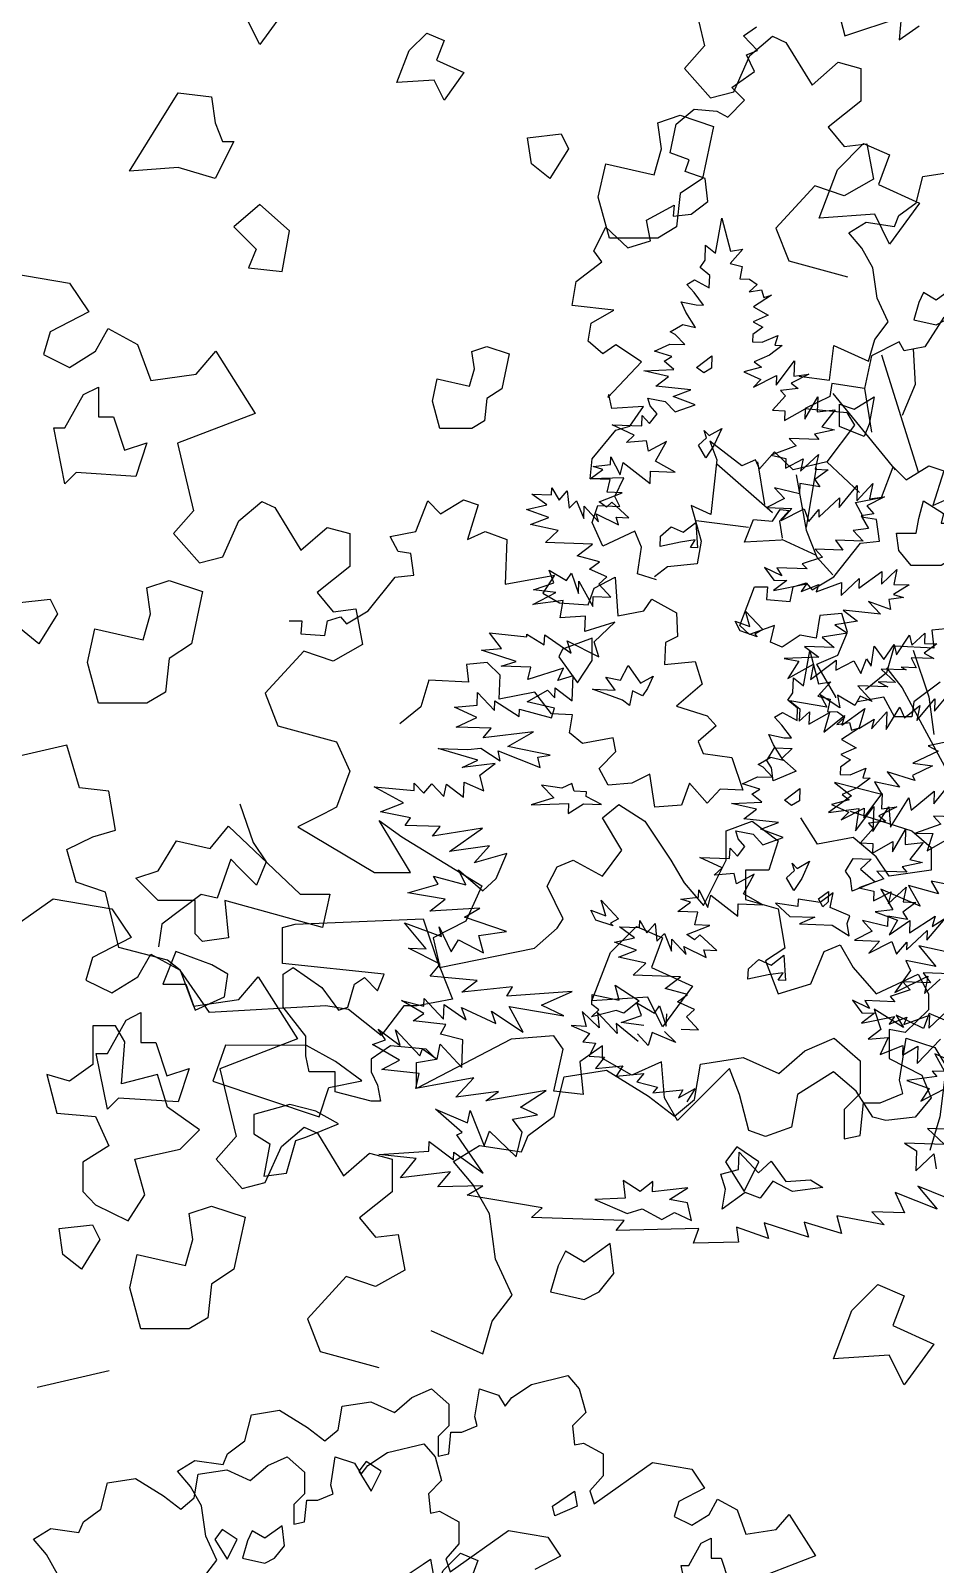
# Model space of a CAD drawing. Header units: inches. Extents: x 11.9 to 85.3, y 21.1 to 37.4.
# Drawn here: x 28.52 to 28.952, y 23.146 to 23.879 of the extents above; entities that cross this region are included whole.
import ezdxf

# ---------------------------------------------------------------- set-up
doc = ezdxf.new("R2010")
doc.units = ezdxf.units.IN
doc.header["$MEASUREMENT"] = 0
doc.layers.add('CAY', color=94, linetype='Continuous')
doc.layers.add('CAY-3', color=61, linetype='Continuous')

# ---------------------------------------------------------------- blocks, each defined once
blk = doc.blocks.new('A$C76451831')
at = {"layer": 'CAY'}
for p, q in [((2471.8, 2031.9), (2478.5, 2069.3)), ((2478.5, 2069.3), (2487.7, 2034.1)), ((2455.4, 2016.6), (2460.6, 2024.6)), ((2460.6, 2024.6), (2461.2, 2040.4)), ((2461.2, 2040.4), (2471.8, 2031.9)), ((2500.9, 2036.3), (2487.3, 2020.9)), ((2487.7, 2034.1), (2500.9, 2036.3)), ((2465.5, 2008.1), (2455.4, 2016.6)), ((2465, 1995), (2465.5, 2008.1)), ((2487.3, 2020.9), (2500.3, 2017.8)), ((2500.3, 2017.8), (2497.6, 2004.7)), ((2441.2, 1998.5), (2449.5, 2003.7)), ((2449, 1990.1), (2441.2, 1998.5)), ((2449.5, 2003.7), (2465, 1995)), ((2497.6, 2004.7), (2508, 2004.3)), ((2515.9, 1998.6), (2507.5, 1990.8)), ((2507.5, 1990.8), (2520.7, 1993)), ((2508, 2004.3), (2515.9, 1998.6)), ((2520.7, 1993), (2523.1, 1984.8)), ((2435.1, 1980.1), (2451.3, 1976.8)), ((2440.1, 1969.1), (2435.1, 1980.1)), ((2459, 1976.6), (2449, 1990.1)), ((2451.3, 1976.8), (2459, 1976.6)), ((2531.4, 1987.2), (2512.4, 1974.7)), ((2523.1, 1984.8), (2531.4, 1987.2)), ((2450.4, 1952.9), (2440.1, 1969.1)), ((2527.9, 1966), (2511.8, 1958.9)), ((2512.4, 1974.7), (2527.9, 1966)), ((2423.5, 1948.4), (2437, 1956)), ((2428.9, 1945.4), (2423.5, 1948.4)), ((2438.9, 1934.7), (2428.9, 1945.4)), ((2437, 1956), (2450.4, 1952.9)), ((2511.3, 1945.3), (2511.1, 1937.6)), ((2522, 1953.1), (2511.3, 1945.3)), ((2511.8, 1958.9), (2522, 1953.1)), ((2521.5, 1937.2), (2538.1, 1944.4)), ((2538.1, 1944.4), (2535, 1934)), ((2407, 1927.6), (2423.1, 1935.2)), ((2425.3, 1922), (2407, 1927.6)), ((2423.1, 1935.2), (2438.9, 1934.7)), ((2511.1, 1937.6), (2521.5, 1937.2)), ((2542.7, 1933.8), (2529.2, 1923.4)), ((2535, 1934), (2542.7, 1933.8)), ((2417, 1916.8), (2425.3, 1922)), ((2427.6, 1908.3), (2417, 1916.8)), ((2520.6, 1910.5), (2501.8, 1905.7)), ((2529.2, 1923.4), (2513.1, 1916.2)), ((2513.1, 1916.2), (2520.6, 1910.5)), ((2536.2, 1891.4), (2555.7, 1917.4)), ((2555.7, 1917.4), (2555.1, 1901.1)), ((2395.4, 1906.7), (2427.6, 1908.3)), ((2421.9, 1900.8), (2395.4, 1906.7)), ((2408.4, 1890.4), (2421.9, 1900.8)), ((2501.8, 1905.7), (2520.1, 1897.4)), ((2512.1, 1889.5), (2536.6, 1901.8)), ((2520.1, 1897.4), (2512.1, 1889.5)), ((2536.6, 1901.8), (2536.2, 1891.4)), ((2571.1, 1903.3), (2552.1, 1893.5)), ((2555.1, 1901.1), (2571.1, 1903.3)), ((2402.2, 1869.3), (2399.8, 1877.6)), ((2399.8, 1877.6), (2418.2, 1874.2)), ((2445.4, 1886.4), (2408.4, 1890.4)), ((2426.6, 1879.3), (2445.4, 1886.4)), ((2450.3, 1870.4), (2426.6, 1879.3)), ((2546.2, 1880.1), (2532.6, 1864.8)), ((2559.6, 1887.8), (2541, 1885.8)), ((2541, 1885.8), (2546.2, 1880.1)), ((2552.1, 1893.5), (2559.6, 1887.8)), ((2566.7, 1855.4), (2580.6, 1878.9)), ((2580.6, 1878.9), (2580.1, 1863.1)), ((2409.6, 1860.9), (2402.2, 1869.3)), ((2418.2, 1874.2), (2428.7, 1862.9)), ((2428.7, 1862.9), (2450.3, 1870.4)), ((2532.6, 1864.8), (2545.7, 1864.3)), ((2545.3, 1853.9), (2567, 1866.3)), ((2545.7, 1864.3), (2545.3, 1853.9)), ((2567, 1866.3), (2566.7, 1855.4)), ((2580.1, 1863.1), (2599.2, 1865.2)), ((2599.2, 1865.2), (2585, 1847.1)), ((2361.6, 1849.4), (2393.3, 1848.3)), ((2385.3, 1838.2), (2361.6, 1849.4)), ((2393.3, 1848.3), (2393.7, 1859.2)), ((2393.7, 1859.2), (2401.6, 1850.7)), ((2401.6, 1850.7), (2409.6, 1860.9)), ((2585, 1847.1), (2598.4, 1843.9)), ((2376.8, 1830.3), (2385.3, 1838.2)), ((2398.2, 1832.3), (2376.8, 1830.3)), ((2400.5, 1821.3), (2398.2, 1832.3)), ((2419.5, 1831.5), (2400.5, 1821.3)), ((2407.9, 1810.6), (2419.5, 1831.5)), ((2581.8, 1833.6), (2550.1, 1834.7)), ((2550.1, 1834.7), (2557.5, 1826.7)), ((2598.4, 1843.9), (2577, 1839.2)), ((2577, 1839.2), (2581.8, 1833.6)), ((2360.1, 1806.9), (2360.4, 1815)), ((2360.4, 1815), (2370.2, 1796.1)), ((2557.5, 1826.7), (2530.9, 1816.8)), ((2530.9, 1816.8), (2546.6, 1813.5)), ((2546.6, 1813.5), (2546.3, 1803.1)), ((2546.3, 1803.1), (2565.2, 1812.8)), ((2562, 1799.8), (2581.2, 1817.7)), ((2565.2, 1812.8), (2562, 1799.8)), ((2581.2, 1817.7), (2577.9, 1802)), ((1580.1, 1739.3), (1673.3, 1805.4)), ((1673.3, 1805.4), (1735.8, 1794.7)), ((2338.3, 1791.8), (2351.8, 1801.7)), ((2341.5, 1804.8), (2360.1, 1806.9)), ((2351.8, 1801.7), (2341.5, 1804.8)), ((2370.2, 1796.1), (2373.4, 1809.1)), ((2373.4, 1809.1), (2402, 1786.8)), ((2402, 1786.8), (2402.5, 1799.9)), ((2402.5, 1799.9), (2428.8, 1799)), ((2428.8, 1799), (2407.9, 1810.6)), ((2591.5, 1801.5), (2577.6, 1791.1)), ((2577.9, 1802), (2591.5, 1801.5)), ((1735.8, 1794.7), (1756.4, 1764.1)), ((2297.4, 1774.6), (2297.7, 1782.3)), ((2297.7, 1782.3), (2305.3, 1768.9)), ((2359.6, 1791), (2338.3, 1791.8)), ((2356.4, 1777.5), (2359.6, 1791)), ((2561.2, 1775.8), (2534.7, 1782.2)), ((2534.7, 1782.2), (2545.1, 1770.9)), ((2561.5, 1786.7), (2561.2, 1775.8)), ((2582.7, 1783.2), (2561.5, 1786.7)), ((2577.6, 1791.1), (2582.7, 1783.2)), ((2603.3, 1761.2), (2622.6, 1784.5)), ((1756.4, 1764.1), (1715.1, 1742.8)), ((2270.6, 1759.2), (2292, 1763.9)), ((2292, 1763.9), (2276.1, 1775.3)), ((2276.1, 1775.3), (2297.4, 1774.6)), ((2305.3, 1768.9), (2313.9, 1779)), ((2313.9, 1779), (2315.9, 1760.3)), ((2315.9, 1760.3), (2323.9, 1768.2)), ((2323.9, 1768.2), (2331.4, 1749.4)), ((2347.9, 1767.4), (2372.2, 1777)), ((2355.9, 1761.7), (2347.9, 1767.4)), ((2361.5, 1766.9), (2355.9, 1761.7)), ((2372.2, 1777), (2356.4, 1777.5)), ((2379.5, 1750.4), (2361.5, 1766.9)), ((2545.1, 1770.9), (2526.2, 1761.2)), ((2581.6, 1751.1), (2603.6, 1771.6)), ((2603.6, 1771.6), (2603.3, 1761.2)), ((2294.3, 1750.7), (2270.6, 1759.2)), ((2275, 1743.2), (2294.3, 1750.7)), ((2331.4, 1749.4), (2331.9, 1762.5)), ((2331.9, 1762.5), (2347.1, 1746.1)), ((2347.1, 1746.1), (2344.7, 1754.4)), ((2344.7, 1754.4), (2368.3, 1742.7)), ((2365.9, 1750.9), (2379.5, 1750.4)), ((2368.3, 1742.7), (2365.9, 1750.9)), ((2526.2, 1761.2), (2552.9, 1760.2)), ((2552.9, 1760.2), (2541.6, 1747.5)), ((2541.6, 1747.5), (2566, 1759.8)), ((2566, 1759.8), (2571, 1746.5)), ((2571, 1746.5), (2581.9, 1759.2)), ((2581.9, 1759.2), (2581.6, 1751.1)), ((1715.1, 1742.8), (1708.1, 1718.6)), ((1763.5, 1722.2), (1777.1, 1746.4)), ((1777.1, 1746.4), (1808.3, 1729.3)), ((2304.2, 1736.7), (2275, 1743.2)), ((2290.6, 1724.1), (2304.2, 1736.7)), ((1708.1, 1718.6), (1735.8, 1705.1)), ((1735.8, 1705.1), (1763.5, 1722.2)), ((1808.3, 1729.3), (1822.5, 1690.9)), ((1870.8, 1698), (1891.4, 1722.2)), ((1891.4, 1722.2), (1933.3, 1656.1)), ((2340.9, 1722.3), (2290.6, 1724.1)), ((2324.6, 1709.7), (2340.9, 1722.3)), ((2577.7, 1716.8), (2585.5, 1708.3)), ((2607.1, 1715.7), (2577.7, 1716.8)), ((2628.7, 1725.4), (2599.3, 1726.4)), ((2599.3, 1726.4), (2607.1, 1715.7)), ((1822.5, 1690.9), (1870.8, 1698)), ((2348.4, 1703.5), (2324.6, 1709.7)), ((2337.7, 1695.7), (2348.4, 1703.5)), ((2585.5, 1708.3), (2564, 1701.4)), ((2564, 1701.4), (2569.2, 1695.7)), ((2236.3, 1685.2), (2240.6, 1669.3)), ((2254.4, 1667.9), (2236.3, 1685.2)), ((2252.8, 1684.1), (2254.4, 1667.9)), ((2273.6, 1662), (2252.8, 1684.1)), ((2294.6, 1694.5), (2313.2, 1683.4)), ((2299.6, 1681.1), (2294.6, 1694.5)), ((2313.2, 1683.4), (2318.5, 1691.4)), ((2318.5, 1691.4), (2325.9, 1669.8)), ((2325.9, 1669.8), (2326.4, 1682.9)), ((2356, 1687.3), (2337.7, 1695.7)), ((2347.5, 1679.5), (2356, 1687.3)), ((2524, 1697.3), (2533.9, 1683.8)), ((2542.3, 1688.5), (2524, 1697.3)), ((2547.5, 1683.4), (2533.6, 1673)), ((2533.9, 1683.8), (2547.5, 1683.4)), ((2569.2, 1695.7), (2537.1, 1696.9)), ((2537.1, 1696.9), (2542.3, 1688.5)), ((2605.4, 1667.7), (2624.6, 1685.6)), ((2224.6, 1670.4), (2244.1, 1661.9)), ((2240.6, 1669.3), (2224.6, 1670.4)), ((2272.6, 1672.4), (2273.6, 1662)), ((2295.9, 1653.3), (2272.6, 1672.4)), ((2278, 1673.7), (2299.6, 1681.1)), ((2301.9, 1670.6), (2278, 1673.7)), ((2341.7, 1666.5), (2360.2, 1665.9)), ((2360.2, 1665.9), (2347.5, 1679.5)), ((2533.6, 1673), (2568.7, 1679.9)), ((2568.7, 1679.9), (2563, 1671.9)), ((2563, 1671.9), (2581.8, 1679.4)), ((2578.8, 1671.4), (2605.9, 1681.3)), ((2581.8, 1679.4), (2578.8, 1671.4)), ((2605.9, 1681.3), (2605.4, 1667.7)), ((1933.3, 1656.1), (1850.8, 1624.3)), ((2244.1, 1661.9), (2237.2, 1653)), ((2237.2, 1653), (2250.5, 1651.6)), ((2250.5, 1651.6), (2243.7, 1637.7)), ((2306.7, 1649.3), (2295.1, 1661.4)), ((2310.8, 1662.9), (2306.7, 1649.3)), ((2336, 1652.2), (2310.8, 1662.9)), ((2323.9, 1664.2), (2336, 1652.2)), ((2473.2, 1643.5), (2504.5, 1657)), ((2504.5, 1657), (2532.2, 1632.9)), ((2574, 1612.2), (2581.1, 1657)), ((2581.1, 1657), (2611.8, 1647)), ((2243.7, 1637.7), (2260.2, 1636.6)), ((2260.2, 1636.6), (2250.4, 1624.7)), ((2362.4, 1629.3), (2407.8, 1636.4)), ((2407.8, 1636.4), (2445.5, 1619.3)), ((2445.5, 1619.3), (2473.2, 1643.5)), ((2532.2, 1632.9), (2532.2, 1598.1)), ((2611.8, 1647), (2622.4, 1629.3)), ((1850.8, 1624.3), (1867.9, 1552.3)), ((2217.3, 1615.8), (2262.1, 1622.8)), ((2250.4, 1624.7), (2279.7, 1627.6)), ((2262.1, 1622.8), (2306.9, 1595.1)), ((2279.7, 1627.6), (2272.6, 1616.4)), ((2272.6, 1616.4), (2301.9, 1619.3)), ((2301.9, 1619.3), (2294.6, 1610.4)), ((2355.9, 1591.6), (2362.4, 1629.3)), ((2206.7, 1573.9), (2217.3, 1615.8)), ((2294.6, 1610.4), (2316.5, 1604.8)), ((2316.5, 1604.8), (2311.6, 1598.8)), ((2311.6, 1598.8), (2343.6, 1601.9)), ((2339, 1593.3), (2356.7, 1603.2)), ((2343.6, 1601.9), (2339, 1593.3)), ((2356.7, 1603.2), (2347.6, 1589.1)), ((2577.6, 1598.1), (2574, 1612.2)), ((2306.9, 1595.1), (2334.7, 1573.9)), ((2334.7, 1573.9), (2355.9, 1591.6)), ((2532.2, 1598.1), (2515.1, 1580.9)), ((2532.2, 1553.2), (2535.7, 1588)), ((2535.7, 1588), (2553.4, 1588)), ((2553.4, 1588), (2577.6, 1598.1)), ((2179, 1553.2), (2206.7, 1573.9)), ((2515.1, 1580.9), (2515.1, 1549.7)), ((1867.9, 1552.3), (1846.6, 1528.1)), ((1916.2, 1541.7), (1940.4, 1562.3)), ((1940.4, 1562.3), (1954.5, 1555.8)), ((1954.5, 1555.8), (1982.2, 1510.4)), ((2171.9, 1536.1), (2179, 1553.2)), ((2515.1, 1549.7), (2532.2, 1553.2)), ((1899.1, 1503.3), (1916.2, 1541.7)), ((1982.2, 1510.4), (2010, 1534.6)), ((2010, 1534.6), (2034.1, 1528.1)), ((2099.4, 1525.5), (2127.1, 1542.6)), ((2127.1, 1542.6), (2171.9, 1536.1)), ((1846.6, 1528.1), (1874.3, 1496.9)), ((2034.1, 1528.1), (2034.1, 1493.3)), ((2120, 1501.3), (2099.4, 1525.5)), ((1874.3, 1496.9), (1899.1, 1503.3)), ((2034.1, 1493.3), (1999.3, 1465.6)), ((2137.7, 1470.1), (2120, 1501.3)), ((2144.2, 1421.7), (2137.7, 1470.1)), ((1999.3, 1465.6), (2016.4, 1445)), ((4134.9, 1467.3), (4152, 1395.3)), ((2016.4, 1445), (2040.6, 1447.9)), ((2040.6, 1447.9), (2047.7, 1410.1)), ((2161.9, 1383.3), (2144.2, 1421.7)), ((2047.7, 1410.1), (2016.4, 1392.5)), ((4200.3, 1384.7), (4224.5, 1405.3)), ((4224.5, 1405.3), (4238.7, 1398.8)), ((1985.2, 1403.1), (1943.9, 1358.2)), ((2016.4, 1392.5), (1985.2, 1403.1)), ((4152, 1395.3), (4130.8, 1371.1)), ((4238.7, 1398.8), (4266.4, 1353.4)), ((2140.7, 1355.6), (2161.9, 1383.3)), ((4183.2, 1346.3), (4200.3, 1384.7)), ((4266.4, 1353.4), (4294.1, 1377.6)), ((4294.1, 1377.6), (4318.3, 1371.1)), ((1943.9, 1358.2), (1957.5, 1323.4)), ((2130.6, 1320.8), (2140.7, 1355.6)), ((4130.8, 1371.1), (4158.5, 1339.9)), ((4318.3, 1371.1), (4318.3, 1336.3)), ((2075.2, 1345.6), (2130.6, 1320.8)), ((4158.5, 1339.9), (4183.2, 1346.3)), ((1957.5, 1323.4), (2020, 1306.3)), ((4318.3, 1336.3), (4283.5, 1308.6)), ((4283.5, 1308.6), (4300.6, 1287.9)), ((1732.8, 1302.8), (1656.2, 1285.1)), ((4300.6, 1287.9), (4324.7, 1290.9)), ((4324.7, 1290.9), (4331.8, 1253.1)), ((4384.3, 1256.1), (4414.2, 1260.8)), ((4269.3, 1246.1), (4228, 1201.2)), ((4300.6, 1235.4), (4269.3, 1246.1)), ((4331.8, 1253.1), (4300.6, 1235.4)), ((4377.3, 1228.2), (4384.3, 1256.1)), ((4358.8, 1214.4), (4377.3, 1228.2)), ((4354.1, 1203), (4358.8, 1214.4)), ((4228, 1201.2), (4241.6, 1166.4)), ((4305.7, 1196), (4324.2, 1207.4)), ((4319.5, 1179.8), (4305.7, 1196)), ((4324.2, 1207.4), (4354.1, 1203)), ((4331.3, 1159), (4319.5, 1179.8)), ((4241.6, 1166.4), (4304.1, 1149.3)), ((4335.6, 1126.7), (4331.3, 1159)), ((4347.4, 1101.2), (4335.6, 1126.7)), ((4333.2, 1082.7), (4347.4, 1101.2)), ((4326.6, 1059.5), (4333.2, 1082.7)), ((4284.9, 1039.1), (4289.6, 1076)), ((4289.6, 1076), (4326.6, 1059.5)), ((4252.7, 1043.4), (4284.9, 1039.1)), ((4402.8, 717.8), (4374.9, 696.9)), ((4342.7, 701.7), (4314.8, 696.9)), ((4354.1, 680.8), (4342.7, 701.7)), ((4374.9, 696.9), (4372.6, 680.8)), ((4372.6, 680.8), (4354.1, 680.8)), ((3915.1, 501.1), (3898, 463.3)), ((3898, 463.3), (3863.2, 445.6)), ((3863.2, 445.6), (3870.3, 414.4)), ((3870.3, 414.4), (3883.8, 380.2)), ((3883.8, 380.2), (3846.1, 373.1)), ((3831.9, 373.1), (3807.8, 341.8)), ((3846.1, 373.1), (3831.9, 373.1))]:
    blk.add_line(p, q, dxfattribs=at)
for points in [[(2451.7, 1910.2), (2468, 1922.8), (2467.5, 1909.6), (2459.2, 1904.5)], [(2453.8, 1827.6), (2462.2, 1835.5), (2459.8, 1843.3), (2465, 1837.6), (2478.4, 1845.3), (2470.1, 1827), (2461.5, 1814.2)], [(2452.7, 1718.4), (2445, 1718.7), (2450.2, 1726.6), (2434.3, 1724.5), (2412.8, 1719.8), (2413.2, 1730.7), (2424.4, 1740.7), (2437.4, 1734.8), (2450.9, 1745.2)], [(1750.8, 1676.2), (1766.7, 1684.2), (1766.7, 1652.5), (1782.5, 1652.5), (1794.4, 1616.8), (1818.1, 1624.8), (1806.3, 1589.1), (1742.9, 1593.1), (1731.1, 1581.2), (1719.2, 1640.6), (1731.1, 1640.6)], [(2424.5, 1525.4), (2400.8, 1541.2), (2388.9, 1525.4), (2408.7, 1493.7)], [(3623.3, 1475.7), (3651, 1503.4), (3678.7, 1491.5), (3666.8, 1459.8), (3710.3, 1440), (3678.7, 1396.5), (3662.8, 1428.1), (3603.5, 1424.2)], [(1754.8, 1391.1), (1762.7, 1426.7), (1814.2, 1414.8), (1822.1, 1442.6), (1818.1, 1470.3), (1841.9, 1478.2), (1877.5, 1466.3), (1865.7, 1410.9), (1841.9, 1395), (1837.9, 1359.4), (1818.1, 1347.5), (1766.7, 1347.5)], [(1683.5, 1426.7), (1679.6, 1454.5), (1715.2, 1458.4), (1723.1, 1442.6), (1703.3, 1410.9)], [(2270.1, 1406.6), (2266.2, 1438.3), (2238.4, 1418.5), (2218.7, 1430.3), (2210.7, 1414.5), (2202.8, 1386.8), (2238.4, 1378.9), (2254.3, 1386.8)], [(3837.8, 1390.3), (3856.3, 1408.8), (3874.8, 1400.9), (3866.9, 1379.8), (3895.9, 1366.6), (3874.8, 1337.5), (3864.2, 1358.6), (3824.6, 1356)], [(2523.5, 1367), (2551.2, 1394.7), (2578.9, 1382.8), (2567, 1351.1), (2610.6, 1331.3), (2578.9, 1287.8), (2563.1, 1319.5), (2503.7, 1315.5)], [(3571.8, 1313.3), (3591.6, 1345), (3627.2, 1341), (3631.2, 1313.3), (3639.1, 1293.5), (3651, 1293.5), (3631.2, 1253.9), (3591.6, 1265.8), (3540.1, 1261.8)], [(4038.9, 1234.1), (4046.9, 1269.7), (4098.3, 1257.8), (4106.2, 1285.6), (4102.3, 1313.3), (4126, 1321.2), (4161.7, 1309.3), (4149.8, 1253.9), (4126, 1238), (4122.1, 1202.4), (4102.3, 1190.5), (4050.8, 1190.5)], [(3967.7, 1269.7), (3963.7, 1297.4), (3999.3, 1301.4), (4007.3, 1285.6), (3987.5, 1253.9)], [(3702.4, 1154.9), (3710.3, 1198.4), (3678.7, 1226.2), (3651, 1202.4), (3674.7, 1178.6), (3666.8, 1158.8)], [(722.8, 1185.8), (750.5, 1213.5), (778.2, 1201.7), (766.3, 1170), (809.9, 1150.2), (778.2, 1106.6), (762.4, 1138.3), (703, 1134.3)], [(2022.5, 1195.9), (2006.6, 1206.4), (1998.7, 1195.9), (2011.9, 1174.8)], [(2220.4, 1169.5), (2228.3, 1174.8), (2231, 1158.9), (2207.2, 1148.4), (2204.6, 1158.9)], [(1919.5, 1116.7), (1916.9, 1137.8), (1898.4, 1124.6), (1885.2, 1132.5), (1880, 1122), (1874.7, 1103.5), (1898.4, 1098.2), (1909, 1103.5)], [(4419.5, 1116.7), (4416.9, 1137.8), (4398.4, 1124.6), (4385.2, 1132.5), (4380, 1122), (4374.7, 1103.5), (4398.4, 1098.2), (4409, 1103.5)], [(2362.9, 1119.3), (2373.5, 1124.6), (2373.5, 1103.5), (2384.1, 1103.5), (2392, 1079.7), (2407.8, 1085), (2399.9, 1061.2), (2357.7, 1063.9), (2349.7, 1055.9), (2341.8, 1095.6), (2349.7, 1095.6)], [(2088.5, 1090.3), (2106.9, 1108.8), (2125.4, 1100.8), (2117.5, 1079.7), (2146.5, 1066.5), (2125.4, 1037.5), (2114.9, 1058.6), (2075.3, 1055.9)], [(3862.3, 1017), (3867.6, 1040.8), (3901.9, 1032.9), (3907.2, 1051.4), (3904.5, 1069.8), (3920.4, 1075.1), (3944.1, 1067.2), (3936.2, 1030.2), (3920.4, 1019.7), (3917.7, 995.9), (3904.5, 988), (3870.2, 988)], [(4143.6, 1052.7), (4159.9, 1065.3), (4159.5, 1052.2), (4151.1, 1047)], [(4295.5, 989.9), (4295.5, 1013.7), (4311.3, 1008.4), (4332.5, 1021.6), (4327.2, 992.6), (4321.9, 979.4)], [(4145.7, 970.1), (4154.1, 978), (4151.7, 985.8), (4156.9, 980.2), (4170.4, 987.9), (4162, 969.6), (4153.4, 956.7)], [(4403.7, 887), (4419.5, 887), (4430.1, 868.5), (4424.8, 855.3), (4403.7, 842.1), (4372, 842.1), (4358.8, 857.9), (4356.2, 876.4), (4377.3, 876.4), (4380, 892.2), (4385.2, 910.7), (4406.4, 897.5)], [(4144.6, 860.9), (4136.9, 861.2), (4142.2, 869.2), (4126.3, 867), (4104.8, 862.3), (4105.2, 873.2), (4116.4, 883.2), (4129.3, 877.3), (4142.8, 887.7)], [(4208.2, 766.2), (4189.8, 772.3), (4184.7, 782.9), (4200.4, 776.9), (4195.5, 793.4), (4213.9, 773.7), (4205.6, 769)], [(4064.6, 698.7), (4032.9, 710.2), (4056.9, 709.4), (4046.9, 723.3), (4062.7, 720.1), (4070.9, 735.6), (4083.8, 716.6), (4097.3, 724.3), (4091.3, 710.9), (4086.1, 703.4), (4075.4, 708.7), (4072.1, 693)], [(4223.4, 626.6), (4218.2, 634.5), (4226.4, 647.8), (4245.4, 647.1), (4234.2, 636.7), (4249.6, 623), (4225.2, 612.9)], [(4013.2, 601.7), (4010.8, 609.9), (4000.2, 604.8), (3978.6, 608.3), (3991.7, 594.7), (3967.4, 587.4), (4007.3, 588.7), (4006.9, 577.9), (4023.2, 588.2), (4042.2, 587.5), (4026.2, 596.2), (4026.3, 601.2)], [(4307.3, 508.9), (4302.2, 516.8), (4310.3, 530.1), (4329.4, 529.4), (4318.1, 518.9), (4333.5, 505.2), (4309.1, 495.2)], [(4303.8, 461), (4306.8, 469), (4285.8, 477.9), (4289, 493.7), (4275.1, 483.3), (4251.6, 486.8), (4251.4, 479.1), (4227.5, 482.7), (4242.8, 468.5), (4269.5, 467.6), (4253, 460.5), (4287.8, 459.2), (4306, 447.7)], [(4054.6, 458.4), (4036.2, 464.5), (4031.1, 475.1), (4046.8, 469.1), (4041.9, 485.6), (4060.3, 465.9), (4052, 461.2)], [(4032, 374.8), (4032.4, 385.2), (4061.2, 379.2), (4056.8, 395.2), (4082.5, 378.5), (4066.1, 365.4), (4058.1, 368.4), (4031.6, 361.7), (4039.5, 369.1)], [(4174.2, 178.1), (4169.4, 194.1), (4188.1, 198.9), (4188.8, 217.4), (4209.3, 195.4), (4222.9, 208.1), (4238.4, 186.2), (4264.8, 188), (4278.1, 179.9), (4245.8, 175.6), (4224.8, 186.7), (4211.1, 168.6), (4195.4, 174.6), (4170.8, 156.9)], [(4138.2, 144.9), (4133.9, 163.6), (4114.9, 167), (4134.4, 179.5), (4096.7, 175.3), (4097, 186.2), (4083.5, 175.8), (4065.4, 187.3), (4067.4, 168.6), (4035.2, 167), (4069.6, 152.2), (4085.6, 157.1), (4106.5, 146), (4119.9, 153.2)]]:
    blk.add_lwpolyline(points, close=True, dxfattribs=at)
for points in [[(2492.6, 1796.8), (2487.9, 1805.1), (2498.6, 1812.9), (2498.2, 1802), (2492.6, 1796.8)], [(530, 749.3), (509.9, 755.6), (514.2, 784.1), (506.8, 800.9), (473, 785.1), (461.4, 810.4), (467.7, 828.4), (490.9, 827.3), (485.7, 837.9), (495.2, 857.9), (459.3, 856.8), (461.4, 877.9), (486.7, 908.5), (501.5, 912.7), (516.3, 933.8), (482.5, 931.7), (479.3, 946.5), (478.3, 943.3), (514.2, 981.3), (486.7, 999.2), (473, 989.7), (457.2, 1003.4), (460.4, 1022.4), (484.6, 1036.1), (440.3, 1041.4), (444.5, 1066.7), (472, 1087.8), (463.5, 1099.4), (476.2, 1124.7), (499.4, 1102.6), (523.6, 1110), (519.4, 1132.1), (549, 1147.9), (547.9, 1136.3), (566.9, 1138.4), (584.8, 1152.1), (581.7, 1176.4), (560.6, 1183.8), (564.8, 1196.4), (544.7, 1203.8), (551.1, 1234.4), (570.1, 1250.2), (594.3, 1248.1), (605.9, 1241.8), (623.8, 1259.7), (610.1, 1273.4), (634.4, 1290.3), (625.9, 1308.2), (637.6, 1312.5), (622.8, 1328.3), (636.5, 1337.8)], [(721.9, 1361), (730.4, 1328.3), (790.5, 1348.3), (788.4, 1324.1), (809.5, 1338.8)], [(1833.2, 1082.7), (1847.4, 1101.2), (1835.6, 1126.7), (1831.3, 1159), (1819.5, 1179.8), (1805.7, 1196), (1824.2, 1207.4), (1854.1, 1203), (1858.8, 1214.4), (1877.3, 1228.2), (1884.3, 1256.1), (1914.2, 1260.8), (1944.1, 1242.4), (1962.6, 1228.2), (1976.7, 1240), (1981, 1265.2), (2011.3, 1269.9), (2036.5, 1258.5), (2054.9, 1274.6), (2075.8, 1283.7), (2094.3, 1267.5), (2094.3, 1244.3), (2082.9, 1232.9), (2082.9, 1212.1), (2094.3, 1214.4), (2096.6, 1237.6), (2108.4, 1237.6), (2124.5, 1244.3), (2122.2, 1253.8), (2126.9, 1283.7), (2147.3, 1277), (2154.4, 1265.2), (2161.5, 1274.6), (2182.3, 1288.4), (2221.2, 1297.8), (2233, 1283.7), (2240.1, 1258.5), (2225.9, 1244.3), (2228.3, 1223.9), (2237.7, 1225.8), (2258.6, 1214.4), (2258.6, 1191.2), (2244.4, 1175.1), (2249.1, 1161.4), (2311.2, 1205.4), (2352.9, 1198.3), (2366.7, 1177.9), (2339.1, 1163.7), (2334.4, 1147.6), (2352.9, 1138.5), (2371.4, 1149.9), (2380.4, 1166.1), (2401.2, 1154.7), (2410.7, 1129.1), (2442.9, 1133.8), (2456.7, 1149.9), (2484.6, 1105.9), (2429.6, 1084.7)], [(4422.5, 656.7), (4390.1, 650.1), (4400.8, 644.3), (4373.6, 631.7), (4394.8, 628.7), (4373.2, 618.6), (4375.7, 613), (4346.5, 622.2), (4359.6, 605.9), (4333, 611.8), (4340.7, 598.4), (4290.4, 611), (4308.5, 596.8), (4283.9, 579.1), (4316.2, 583.4), (4312.6, 559.5), (4332.1, 585.5), (4331.2, 558.8), (4348, 585), (4349.9, 563.6), (4369.6, 594.7), (4371.9, 581.4), (4396.6, 601.9), (4396.1, 588.3), (4421.2, 619.6)], [(4416.9, 574.4), (4395.7, 575.2), (4403.5, 566.7), (4376.5, 557.2), (4395, 556.6), (4388.9, 538.2), (4410.7, 550.6)], [(4427.4, 499.2), (4393.2, 505.9), (4400.9, 492.5), (4369.1, 501.3), (4381.4, 479.5), (4339.5, 497.3), (4352.3, 475.6), (4333.6, 473.5), (4357.4, 464.5), (4348.7, 449), (4370.5, 464.1), (4370, 450.9), (4397.4, 468.6), (4394.3, 457.8), (4418.8, 473.3)], [(4422.2, 427.8), (4380, 437), (4398.2, 415), (4366.3, 421.6), (4371.3, 411), (4354.7, 387.5), (4389.7, 404.9), (4386.3, 386.4), (4402.7, 401.7)], [(4419.6, 353.1), (4391, 365), (4385, 349.3), (4356.1, 363.5), (4363.8, 350.1), (4332.7, 369.7), (4339.7, 348.2), (4326.2, 337.8), (4347.6, 339.7), (4338.8, 321.5), (4363.1, 331), (4362.7, 320.6), (4379, 330.5), (4378.3, 311.9), (4403.2, 337.8)], [(4423.6, 310.3), (4397.2, 322.1), (4407.5, 303.2), (4394.3, 303.7), (4399.1, 298), (4367.2, 293.7), (4391, 285.2), (4382.3, 271.9), (4406.8, 284.6)], [(4426.6, 241.3), (4389.5, 242.6), (4407.5, 225.7), (4364.9, 227.2), (4377.8, 219), (4377, 197.7), (4396.2, 215.6), (4398.4, 199.7)], [(4436.8, 158), (4379.2, 181.3), (4399.6, 157), (4354.9, 174.5), (4365, 152.8), (4330.2, 154), (4343.3, 140), (4292.9, 149.9), (4297.7, 131.1), (4258.2, 142.9), (4262.6, 126.9), (4215.6, 142.2), (4220, 125.7), (4186, 137.8), (4188.1, 121.8), (4140.1, 120.8), (4146.1, 136.4), (4058.1, 134.1), (4066.6, 144.6), (3967.9, 148.1), (3979.1, 158.1), (3899.4, 171.8), (3916.1, 181.6), (3868, 180.6), (3881.7, 196.4), (3828.5, 190.1), (3845, 210.9), (3805.3, 215), (3858.5, 218.6), (3858.8, 229), (3884.9, 209.5), (3885.2, 217.6), (3916.5, 195.2), (3888.5, 236.1), (3894, 238.6), (3865.5, 263.2), (3899.8, 248.8), (3902.6, 261.9), (3917.6, 224.2), (3923.1, 239.9), (3951.6, 212.6), (3957.9, 238.7), (3947.6, 252.6), (3974.4, 257.1), (3956.2, 265.5), (3983.5, 283.1), (3919.2, 272.2), (3932.7, 282.1), (3887.2, 276), (3906.5, 296.7), (3844.9, 285.2), (3848.2, 301.4), (3808.5, 305.5), (3827.4, 315.3), (3798.5, 332.2), (3812.3, 337.1), (3804.5, 348.3), (3827.9, 331.1), (3823.1, 347.6), (3848.9, 320), (3851.8, 327.6), (3867.3, 316.6), (3870.6, 332.4), (3893.7, 307.5), (3894.8, 337), (3871, 343.2), (3876.8, 353.5), (3842, 357.4), (3853.2, 365.2), (3829.6, 379.1), (3853.4, 372.9), (3853.7, 381), (3874.2, 359), (3874.8, 374.8), (3898.2, 358.2), (3893.2, 371.5), (3929.8, 354.3), (3925.3, 367.6), (3958.9, 345.2), (3944, 372.4), (4002.2, 362.7), (3978.5, 373.9), (4011.2, 388.7), (3941.7, 383.4), (3947.5, 393.6), (3893.8, 387.8), (3910.1, 400.4), (3860, 404.8), (3870.8, 417.6), (3837, 434.6), (3855.6, 434), (3832.5, 461.5), (3871.9, 447), (3869.5, 457.5), (3882.2, 430.8), (3890.3, 443.7), (3916.6, 429.6), (3911.8, 448.3), (3941.4, 452.3), (3896.6, 467.5), (3912.8, 477.3), (3859.7, 474.2), (3876, 486.8), (3836.3, 493.6), (3868.4, 502.9), (3863.7, 511.2), (3897.8, 501.9), (3890.2, 518), (3916.2, 495.8), (3930.2, 508.9), (3941.6, 535.3), (3906.8, 525.6), (3923.3, 543.6), (3880.5, 537.4), (3915.8, 562.4), (3862.5, 553.9), (3870.5, 564), (3833.4, 565.3), (3839.1, 573.3), (3807.2, 579.8), (3831.5, 589.4), (3800.4, 606.4), (3842.9, 602.6), (3843.1, 610.3), (3853.2, 599.5), (3861.7, 609.7), (3874.4, 596.1), (3877.5, 609.1), (3895.6, 595.3), (3896.2, 611.2), (3917.2, 602.3), (3912.8, 618.8), (3929.1, 631.3), (3894, 627.1), (3910.6, 634.7), (3868.4, 647.1), (3900.1, 646), (3913.8, 647.7), (3934.6, 633.9), (3932.3, 644.8), (3976.9, 627), (3974.6, 637.9), (3987.8, 640.2), (3942.8, 649.4), (3970.1, 664.8), (3916.4, 658.5), (3924.9, 668.7), (3887.8, 670), (3909.5, 680.1), (3885.8, 691.3), (3909.9, 693.2), (3910.4, 706.8), (3928.3, 687.6), (3928.7, 698), (3954.8, 681.2), (3955.1, 688.9), (3989.2, 680), (3992.3, 690.3), (3963.1, 696.8), (3984.8, 709.2), (3992.7, 701.2), (3993, 711.6), (4011.1, 697.8), (4012.1, 724.6), (3996, 719.7), (4001.9, 732.6), (3963.9, 720.8), (3967.1, 733.8), (3935.4, 734.9), (3951.4, 739.8), (3914.7, 752), (3936, 753.5), (3923, 770.3), (3962.8, 766.2), (3962.9, 768.9), (3981.5, 757.4), (3981.9, 768.2), (4010.2, 748.6), (4005.7, 761.9), (4039.5, 744.9), (4034.6, 760.9), (4056.7, 781.5), (4024.6, 771.7), (4025.2, 788), (3998.4, 786.2), (4001.7, 804.7), (3969.4, 800.4), (3993.9, 813.1), (3970, 816.2), (3991.5, 823.6), (3986.5, 837), (4005.2, 825.9), (4010.4, 833.9), (4017.9, 812.3), (4018.3, 825.4), (4033.2, 798.2), (4033.6, 809), (4052.2, 808.4), (4039.5, 822), (4047.9, 829.8), (4029.6, 838.2), (4040.3, 846), (4016.5, 852.2), (4032.8, 864.8), (3982.6, 866.6), (3996.2, 879.2), (3966.9, 885.7), (3986.2, 893.2), (3962.5, 901.7), (3984, 906.4), (3968.1, 917.8), (3989.3, 917.1), (3989.6, 924.8), (3997.3, 911.4), (4005.8, 921.5), (4007.9, 902.9), (4015.9, 910.7), (4023.4, 891.9), (4023.8, 905), (4039.1, 888.6), (4036.7, 896.9), (4060.3, 885.2), (4057.8, 893.4), (4071.4, 892.9), (4053.4, 909.4), (4047.8, 904.2), (4039.8, 909.9), (4064.2, 919.5), (4048.4, 920), (4051.5, 933.5), (4030.3, 934.3), (4043.8, 944.2), (4033.4, 947.3), (4052.1, 949.4), (4052.4, 957.5), (4062.1, 938.6), (4065.3, 951.6), (4094, 929.3), (4094.4, 942.4), (4120.7, 941.5), (4099.8, 953.1), (4111.4, 974), (4092.5, 963.8), (4090.1, 974.8), (4068.8, 972.8), (4077.2, 980.7), (4053.6, 991.9), (4085.3, 990.8), (4085.6, 1001.7), (4093.5, 993.3), (4101.6, 1003.4), (4094.2, 1011.8), (4091.7, 1020.1), (4110.2, 1016.7), (4120.7, 1005.5), (4142.2, 1012.9), (4118.5, 1021.8), (4137.3, 1028.9), (4100.3, 1032.9), (4113.8, 1043.3), (4087.3, 1049.2), (4119.5, 1050.8), (4109, 1059.4), (4117.3, 1064.5), (4098.9, 1070.1), (4115, 1077.7), (4130.9, 1077.2), (4120.8, 1088), (4115.5, 1090.9), (4128.9, 1098.6), (4142.4, 1095.4), (4132.1, 1111.6), (4127, 1122.6), (4143.2, 1119.4), (4150.9, 1119.1), (4141, 1132.6), (4133.1, 1141), (4141.4, 1146.2), (4157, 1137.5), (4157.5, 1150.6), (4147.3, 1159.1), (4152.6, 1167.1), (4153.1, 1182.9), (4163.7, 1174.4), (4170.5, 1211.8), (4179.7, 1176.6), (4192.9, 1178.8), (4179.2, 1163.4), (4192.2, 1160.3), (4189.5, 1147.2), (4199.9, 1146.8), (4207.9, 1141.1), (4199.4, 1133.3), (4212.7, 1135.5), (4215.1, 1127.3), (4223.3, 1129.7), (4204.3, 1117.2), (4219.9, 1108.5), (4203.8, 1101.4), (4214, 1095.6), (4203.3, 1087.8), (4203, 1080.1), (4213.4, 1079.7), (4230, 1086.9), (4226.9, 1076.5), (4234.6, 1076.3), (4221.1, 1065.9), (4205, 1058.7), (4212.5, 1053), (4193.8, 1048.2), (4212, 1039.9), (4204.1, 1032), (4228.5, 1044.3), (4228.1, 1033.9), (4247.6, 1060), (4247.1, 1043.7), (4263, 1045.8), (4244.1, 1036.1), (4251.6, 1030.3), (4232.9, 1028.3), (4238.2, 1022.7), (4224.5, 1007.3), (4237.6, 1006.8), (4237.3, 996.4), (4259, 1008.8), (4258.6, 997.9), (4272.6, 1021.5), (4272, 1005.6), (4291.1, 1007.7), (4276.9, 989.6), (4290.4, 986.4), (4268.9, 981.7), (4273.7, 976.1), (4242, 977.2), (4249.5, 969.2), (4222.8, 959.3), (4238.6, 956), (4238.2, 945.6), (4257.1, 955.4), (4254, 942.3), (4273.2, 960.2), (4269.9, 944.5), (4283.5, 944), (4269.5, 933.6), (4274.7, 925.7), (4253.5, 929.2), (4253.1, 918.3), (4226.6, 924.7), (4237.1, 913.4), (4218.2, 903.7), (4244.9, 902.7), (4233.5, 890), (4258, 902.3), (4263, 889), (4273.8, 901.7), (4273.5, 893.6), (4295.6, 914.1), (4295.2, 903.7), (4314.6, 927.1), (4314, 910.8), (4331, 929.2), (4327.7, 913), (4343.6, 915.2), (4324.7, 905.4), (4332.1, 897), (4318.9, 894.7), (4326.6, 881.3), (4310.2, 879.2), (4320.7, 867.9), (4291.3, 868.9), (4299.1, 858.2), (4269.6, 859.3), (4277.5, 850.8), (4256, 843.9), (4261.2, 838.3), (4229.1, 839.4), (4234.2, 831), (4215.9, 839.8), (4225.9, 826.3), (4239.5, 825.9), (4225.5, 815.5), (4260.6, 822.4), (4254.9, 814.4), (4273.8, 821.9), (4270.8, 813.9), (4297.8, 823.8), (4297.4, 810.2), (4316.6, 828.2), (4316.2, 817.7), (4340.9, 835.5), (4340.4, 822.3), (4356.8, 837.6), (4353.5, 821.9), (4369.8, 821.3), (4353.1, 811), (4363.9, 807.9), (4348, 805.8), (4349.9, 795.3), (4326.6, 803.8), (4339.3, 790.2), (4299.5, 794.3), (4315, 782.9), (4290.8, 778.7), (4304.1, 770.1), (4277.2, 765.6), (4290, 754.7), (4258.3, 755.8), (4273.8, 744.4), (4236.6, 743), (4252.3, 740.2), (4240.8, 721.6), (4268.1, 736.9), (4264.8, 720.7), (4292.2, 741.1), (4291.9, 730.6), (4310.8, 740.4), (4318.5, 727), (4324.5, 742.7), (4329.2, 734.8), (4332.6, 756), (4343, 742), (4354, 757.9), (4356.3, 747), (4370.2, 767.8), (4372.6, 757.3), (4386.6, 770), (4386.2, 759.1), (4399.3, 758.6), (4385.9, 748.7), (4396.1, 742.9), (4372.1, 743.7), (4377.2, 733.1), (4361.3, 733.7), (4366.6, 730.8), (4339.9, 731.7), (4355.3, 717.6), (4336.8, 718.2), (4347, 712.9), (4315.3, 714), (4330.6, 697.1), (4317.6, 703), (4311.9, 692.8), (4293.7, 703.8), (4295.9, 690.6), (4275.1, 704.5), (4282.3, 691.1), (4242.7, 697.9), (4253.3, 689.4), (4252.8, 676.3), (4263.6, 686.3), (4263.1, 673.2), (4284.9, 685.6), (4279.1, 664.5), (4301.1, 682.3), (4298, 672), (4322.6, 689.7), (4316.4, 668.6), (4332.6, 678.5), (4329.6, 668.1), (4346.1, 686.1), (4345.4, 667.6), (4359.8, 691.1), (4364.9, 680), (4381.2, 693.1), (4377.9, 676.9), (4397.3, 700.2), (4396.8, 687.1), (4416.2, 710.4)], [(835.8, 1028.7), (815.8, 997.1), (793.6, 992.9), (788.4, 1002.4), (758.8, 987.6), (751.5, 952.8), (716.7, 958.1), (714.5, 944.4), (688.2, 931.7), (732.5, 927.5), (740.9, 913.8), (711.4, 874.8), (675.5, 866.3), (655.5, 885.3), (639.7, 867.4), (635.4, 876.9), (620.7, 870.5), (586.9, 896.9), (594.3, 876.9), (588, 818.9), (566.9, 828.4), (577.4, 790.4), (573.2, 766.1), (541.6, 763), (527.9, 752.4)], [(769.4, 988.7), (808.4, 864.2)], [(803.1, 995), (805.2, 957), (791.5, 924.3)], [(717.7, 947.5), (784.2, 866.3)], [(751.5, 952.8), (758.8, 906.4)], [(594.3, 872.7), (653.4, 821)], [(634.4, 741.9), (648.1, 741.9), (647, 728.2), (672.4, 726.1), (675.5, 741.9), (689.2, 746.1), (695.6, 738.7), (718.8, 752.4), (747.2, 788.3), (767.3, 790.4), (764.1, 813.6), (750.4, 815.7), (742, 831.5), (769.4, 836.8), (782, 869.5), (795.8, 855.8), (820, 870.5), (835.8, 865.3), (824.2, 828.4), (843.2, 836.8)], [(845.3, 697.6), (823.2, 695.5), (825.3, 676.5), (783.1, 678.6), (774.7, 650.1), (752.5, 632.2)], [(637.6, 874.8), (644.9, 829.4)], [(699.8, 868.4), (689.2, 805.2)], [(711.4, 874.8), (746.2, 842.1)], [(678.7, 861.1), (689.2, 802), (700.8, 773.5), (717.7, 754.5)], [(662.9, 791.4), (623.8, 789.3), (633.3, 813.6), (653.4, 811.5), (661.8, 824.1), (671.3, 823.1), (660.8, 811.5), (663.9, 793.6)], [(572.2, 812.5), (628.1, 805.2)], [(662.9, 792.5), (699.8, 775.6)], [(720.9, 623.7), (720.9, 624.8), (700.8, 659.6), (723, 669.1), (733.5, 693.4), (727.2, 713.4), (704, 711.3), (699.8, 687), (682.9, 690.2), (663.9, 677.5), (651.3, 682.8), (655.5, 700.7), (629.1, 691.2), (618.6, 700.7), (634.4, 741.9)], [(803.1, 674.4), (820, 624.8), (825.3, 584.7)], [(774.7, 655.4), (791.5, 634.3), (850.6, 524.6), (847.4, 444.5), (842.2, 343.2), (836.9, 219.8), (831.6, 177.6), (821.1, 141.8)]]:
    blk.add_lwpolyline(points, dxfattribs=at)
at = {"layer": 'CAY-3'}
for p, q in [((3413.6, 1153.2), (3476.1, 1142.6)), ((3476.1, 1142.6), (3496.7, 1111.9)), ((3496.7, 1111.9), (3455.4, 1090.7)), ((3503.8, 1070), (3517.3, 1094.2)), ((3517.3, 1094.2), (3548.6, 1077.1)), ((3455.4, 1090.7), (3448.4, 1066.5)), ((3448.4, 1066.5), (3476.1, 1052.9)), ((3476.1, 1052.9), (3503.8, 1070)), ((3548.6, 1077.1), (3562.7, 1038.8)), ((3611.1, 1045.8), (3631.7, 1070)), ((3631.7, 1070), (3673.6, 1003.9)), ((3562.7, 1038.8), (3611.1, 1045.8)), ((3673.6, 1003.9), (3591, 972.1)), ((3591, 972.1), (3608.1, 900.1)), ((3608.1, 900.1), (3586.9, 875.9)), ((3656.5, 889.5), (3680.7, 910.2)), ((3680.7, 910.2), (3694.8, 903.7)), ((3694.8, 903.7), (3722.5, 858.3)), ((3639.4, 851.2), (3656.5, 889.5)), ((3722.5, 858.3), (3750.2, 882.4)), ((3750.2, 882.4), (3774.4, 875.9)), ((3586.9, 875.9), (3614.6, 844.7)), ((3774.4, 875.9), (3774.4, 841.1)), ((3614.6, 844.7), (3639.4, 851.2)), ((3774.4, 841.1), (3739.6, 813.4)), ((3739.6, 813.4), (3756.7, 792.8)), ((3756.7, 792.8), (3780.9, 795.7)), ((3780.9, 795.7), (3788, 758)), ((3788, 758), (3756.7, 740.3)), ((3725.5, 750.9), (3684.2, 706.1)), ((3756.7, 740.3), (3725.5, 750.9)), ((3684.2, 706.1), (3697.8, 671.3)), ((3697.8, 671.3), (3760.3, 654.2)), ((3760.3, 654.2), (3774.4, 622.9)), ((3473.1, 650.6), (3396.5, 632.9)), ((3486.7, 605.2), (3473.1, 650.6)), ((3774.4, 622.9), (3760.3, 584.6)), ((3517.9, 601.7), (3486.7, 605.2)), ((3525, 560.4), (3517.9, 601.7)), ((3746.7, 577.5), (3719, 563.9)), ((3760.3, 584.6), (3746.7, 577.5)), ((3500.8, 553.3), (3525, 560.4)), ((3719, 563.9), (3800.7, 515.2)), ((3839, 515.2), (3805.7, 570.4)), ((3805.7, 570.4), (3829.8, 553.3)), ((3473.1, 539.7), (3500.8, 553.3)), ((3483.1, 504.9), (3473.1, 539.7)), ((3829.8, 553.3), (3915.1, 501.1)), ((86.7, 510.8), (100.8, 469.5)), ((472.7, 495.7), (489.8, 509.9)), ((489.8, 509.9), (517.5, 492.2)), ((3800.7, 515.2), (3839, 515.2)), ((493.3, 461.5), (472.7, 495.7)), ((517.5, 492.2), (545.2, 450.9)), ((604.1, 482.1), (631.9, 492.2)), ((631.9, 492.2), (659.6, 471.5)), ((701.4, 468), (683.7, 495.7)), ((736.2, 502.8), (801.7, 482.1)), ((3514.4, 494.3), (3483.1, 504.9)), ((3528.5, 435.3), (3514.4, 494.3)), ((604.1, 450.9), (604.1, 482.1)), ((739.2, 475.1), (701.4, 468)), ((763.9, 454.4), (739.2, 475.1)), ((801.7, 482.1), (822.3, 464.4)), ((100.8, 469.5), (114.4, 448.9)), ((472.7, 433.8), (493.3, 461.5)), ((659.6, 471.5), (649.5, 440.3)), ((822.3, 464.4), (822.3, 440.3)), ((76.8, 451.7), (62.5, 410.5)), ((86.7, 441.8), (76.8, 451.7)), ((104.4, 424.1), (86.7, 441.8)), ((114.4, 448.9), (104.4, 424.1)), ((413.7, 423.2), (424.3, 443.8)), ((424.3, 443.8), (441.4, 450.9)), ((441.4, 450.9), (472.7, 433.8)), ((545.2, 450.9), (559.3, 426.7)), ((580, 402.5), (604.1, 450.9)), ((777.5, 433.8), (763.9, 454.4)), ((559.3, 426.7), (580, 402.5)), ((624.8, 440.3), (624.8, 409)), ((649.5, 440.3), (624.8, 440.3)), ((822.3, 440.3), (777.5, 433.8)), ((3580.4, 421.8), (3528.5, 435.3)), ((45.4, 414.1), (3.5, 382.8)), ((62.5, 410.5), (45.4, 414.1)), ((430.8, 388.4), (413.7, 423.2)), ((624.8, 409), (659.6, 399)), ((3594, 411.1), (3580.4, 421.8)), ((3625.2, 366.3), (3594, 411.1)), ((659.6, 399), (666.6, 357.1)), ((3.5, 382.8), (0, 358.6)), ((132.1, 379.3), (145.6, 382.8)), ((132.1, 340.9), (132.1, 379.3)), ((145.6, 382.8), (281.8, 388.3)), ((281.8, 388.3), (298.9, 336.4)), ((400.1, 357.1), (424.3, 378.3)), ((424.3, 378.3), (430.8, 388.4)), ((708.5, 353.5), (725.6, 360.6)), ((725.6, 360.6), (739.2, 336.4)), ((3748.8, 373.1), (3625.2, 366.3)), ((3773, 369.5), (3748.8, 373.1)), ((3807.8, 341.8), (3773, 369.5)), ((298.9, 336.4), (400.1, 357.1)), ((666.6, 357.1), (646, 343.5)), ((646, 343.5), (659.6, 308.7)), ((694.4, 319.3), (708.5, 353.5)), ((240, 329.4), (132.1, 340.9)), ((132.7, 329.4), (143.3, 336.4)), ((132.7, 294.5), (132.7, 329.4)), ((143.3, 336.4), (173.9, 315.2)), ((232.9, 311.7), (240, 329.4)), ((739.2, 336.4), (763.9, 308.7)), ((763.9, 308.7), (808.7, 329.4)), ((808.7, 329.4), (819.4, 308.7)), ((173.9, 315.2), (191.6, 291)), ((201.6, 294.5), (208.7, 318.7)), ((208.7, 318.7), (219.3, 325.8)), ((219.3, 325.8), (232.9, 311.7)), ((659.6, 308.7), (694.4, 319.3)), ((156.8, 263.3), (132.7, 294.5)), ((191.6, 291), (201.6, 294.5)), ((819.4, 308.7), (819.4, 291.6)), ((819.4, 291.6), (794.6, 267.4)), ((156.8, 242.6), (156.8, 263.3)), ((420.8, 263.9), (375.4, 260.4)), ((430.8, 249.7), (420.8, 263.9)), ((794.6, 267.4), (777.5, 270.4)), ((777.5, 270.4), (777.5, 239.7)), ((247, 253.3), (226.4, 239.1)), ((284.8, 249.7), (247, 253.3)), ((375.4, 260.4), (274.7, 207.8)), ((295.4, 239.1), (284.8, 249.7)), ((420.8, 204.9), (430.8, 249.7)), ((472.7, 253.3), (448.5, 236.2)), ((472.7, 239.7), (472.7, 253.3)), ((160.4, 225.5), (156.8, 242.6)), ((226.4, 239.1), (226.4, 225.5)), ((274.7, 235.6), (295.4, 239.1)), ((274.7, 207.8), (274.7, 235.6)), ((448.5, 236.2), (452, 201.4)), ((503.9, 222), (472.7, 239.7)), ((535.2, 236.2), (503.9, 222)), ((538.7, 197.8), (535.2, 236.2)), ((607.7, 229.1), (583.5, 204.9)), ((618.3, 201.4), (607.7, 229.1)), ((777.5, 239.7), (812.3, 222)), ((188.1, 225.5), (160.4, 225.5)), ((188.1, 204.3), (188.1, 225.5)), ((226.4, 225.5), (232.9, 211.4)), ((718.5, 225.5), (680.2, 201.4)), ((742.7, 204.9), (718.5, 225.5)), ((812.3, 222), (822.3, 197.8)), ((226.4, 194.3), (188.1, 204.3)), ((232.9, 211.4), (236.4, 194.3)), ((452, 201.4), (420.8, 204.9)), ((552.3, 173.6), (538.7, 197.8)), ((583.5, 204.9), (552.3, 173.6)), ((628.3, 163), (618.3, 201.4)), ((680.2, 201.4), (673.7, 166.6)), ((760.4, 177.2), (742.7, 204.9)), ((822.3, 197.8), (805.2, 177.2)), ((236.4, 194.3), (226.4, 194.3)), ((673.7, 166.6), (646, 156.5)), ((774, 173.6), (760.4, 177.2)), ((805.2, 177.2), (774, 173.6)), ((646, 156.5), (628.3, 163))]:
    blk.add_line(p, q, dxfattribs=at)
for points in [[(6180.3, 1086.5), (6168.5, 1107.4), (6154.8, 1123.5), (6173.3, 1134.9), (6203.1, 1130.6), (6207.9, 1142), (6226.3, 1155.7), (6233.4, 1183.7), (6263.3, 1188.4), (6293.2, 1169.9), (6311.6, 1155.7), (6325.8, 1167.5), (6330.1, 1192.7), (6360.4, 1197.4), (6385.5, 1186), (6404, 1202.1), (6424.8, 1211.2), (6443.3, 1195.1), (6443.3, 1171.9), (6431.9, 1160.5), (6431.9, 1139.6), (6443.3, 1142), (6445.7, 1165.2), (6457.5, 1165.2), (6473.6, 1171.9), (6471.2, 1181.3), (6475.9, 1211.2), (6496.4, 1204.5), (6503.5, 1192.7), (6510.5, 1202.1), (6531.4, 1215.9), (6570.3, 1225.3), (6582.1, 1211.2), (6589.1, 1186), (6575, 1171.9), (6577.4, 1151.4), (6586.8, 1153.4), (6607.6, 1142), (6607.6, 1118.8), (6593.5, 1102.7), (6598.2, 1088.9), (6660.3, 1132.9), (6702, 1125.9), (6715.7, 1105.4), (6688.2, 1091.2)], [(138.9, 705.6), (152.6, 705.6), (151.5, 691.9), (176.9, 689.8), (180, 705.6), (193.7, 709.9), (200.1, 702.5), (223.3, 716.2), (251.7, 752), (271.8, 754.2), (268.6, 777.4), (254.9, 779.5), (246.5, 795.3), (273.9, 800.6), (286.5, 833.3), (300.3, 819.5), (324.5, 834.3), (340.3, 829), (328.7, 792.1), (347.7, 800.6), (370.9, 792.1), (368.8, 744.7), (421.5, 754.2), (408.9, 735.2), (426.8, 724.6), (457.4, 722.5), (463.7, 740.4), (485.9, 752), (489, 710.9), (516.5, 716.2), (524.9, 728.8), (551.3, 714.1), (552.3, 688.8), (539.7, 682.4), (538.6, 659.2), (571.3, 662.4), (578.7, 638.1), (551.3, 614.9), (584, 604.4), (593.5, 593.8), (574.5, 577), (579.7, 564.3), (610.3, 560.1), (621.9, 525.3), (597.7, 526.3), (584, 511.6), (565, 532.7), (556.5, 509.5), (528.1, 507.4), (522.8, 542.2), (503.8, 532.7), (478.5, 530.6), (469, 548.5), (486.9, 566.4), (483.8, 581.2), (451.1, 574.9), (437.4, 586.5), (440.5, 605.4), (418.4, 606.5), (400.5, 629.7), (362.5, 622.3), (363.5, 647.6), (349.8, 661.3), (327.7, 659.2), (329.8, 640.3), (287.6, 642.4), (279.2, 613.9), (257, 596)]]:
    blk.add_lwpolyline(points, dxfattribs=at)
for points in [[(6371.5, 1123.4), (6355.7, 1134), (6347.8, 1123.4), (6361, 1102.3)], [(6569.5, 1097), (6577.4, 1102.3), (6580, 1086.5), (6556.3, 1075.9), (6553.6, 1086.5)], [(3491.1, 1024.1), (3507, 1032), (3507, 1000.3), (3522.8, 1000.3), (3534.7, 964.7), (3558.4, 972.6), (3546.6, 936.9), (3483.2, 940.9), (3471.3, 929), (3459.5, 988.4), (3471.3, 988.4)], [(3495.1, 738.9), (3503, 774.6), (3554.5, 762.7), (3562.4, 790.4), (3558.4, 818.1), (3582.2, 826), (3617.8, 814.2), (3605.9, 758.7), (3582.2, 742.9), (3578.2, 707.2), (3558.4, 695.3), (3507, 695.3)], [(3423.8, 774.6), (3419.9, 802.3), (3455.5, 806.2), (3463.4, 790.4), (3443.6, 758.7)], [(430.1, 675.3), (426.1, 667.3), (445.9, 639.6), (461.7, 663.4), (461.7, 687.1)], [(3570.3, 517.1), (3590.1, 548.8), (3625.7, 540.9), (3645.5, 564.6), (3721.6, 492.2), (3753.2, 492.2), (3745.3, 456.6), (3641.6, 485.4), (3645.5, 445.8), (3617.8, 441.9), (3609.9, 449.8), (3609.9, 485.4), (3570.3, 485.4), (3546.6, 509.2)], [(481.1, 352.5), (508.8, 380.2), (536.5, 368.3), (524.6, 336.6), (568.2, 316.8), (536.5, 273.3), (520.7, 305), (461.3, 301)], [(56.6, 339.4), (18.3, 353.5), (4.7, 318.7), (28.9, 318.7), (38.9, 291), (70.2, 305.2), (73.7, 329.4)], [(3535, 335), (3525, 352.1), (3500.8, 352.1), (3500.8, 310.9), (3476.1, 293.2), (3451.9, 300.2), (3462.5, 259), (3503.8, 255.4), (3517.9, 224.1), (3490.2, 207), (3490.2, 175.8), (3503.8, 161.6), (3538.6, 144.5), (3556.3, 172.2), (3545.6, 210), (3594, 220.6), (3614.6, 241.3), (3580.4, 265.4), (3569.8, 300.2), (3531.5, 290.2)], [(3728.2, 331.2), (3642.3, 331.5), (3628.8, 293.2), (3741.7, 255.1), (3752.3, 286.4), (3787.1, 293.5), (3759.4, 314.1)], [(167.4, 183.7), (139.7, 190.7), (101.4, 180.1), (101.4, 159.5), (118.5, 148.9), (112, 114.6), (136.2, 117.6), (146.2, 152.4), (156.8, 155.9), (191.6, 170.1)]]:
    blk.add_lwpolyline(points, close=True, dxfattribs=at)

msp = doc.modelspace()

# ---------------------------------------------------------------- block references
at = {"layer": 'CAY', "xscale": 0.0004489089019145984, "yscale": 0.0004489089019145984, "zscale": 0.0004489089019145984}
for p in [(28.58095, 23.27991), (26.97796, 23.24511), (25.7583, 22.65341), (27.77946, 22.65341)]:
    msp.add_blockref('A$C76451831', p, dxfattribs=at)

doc.saveas('drawing.dxf')
